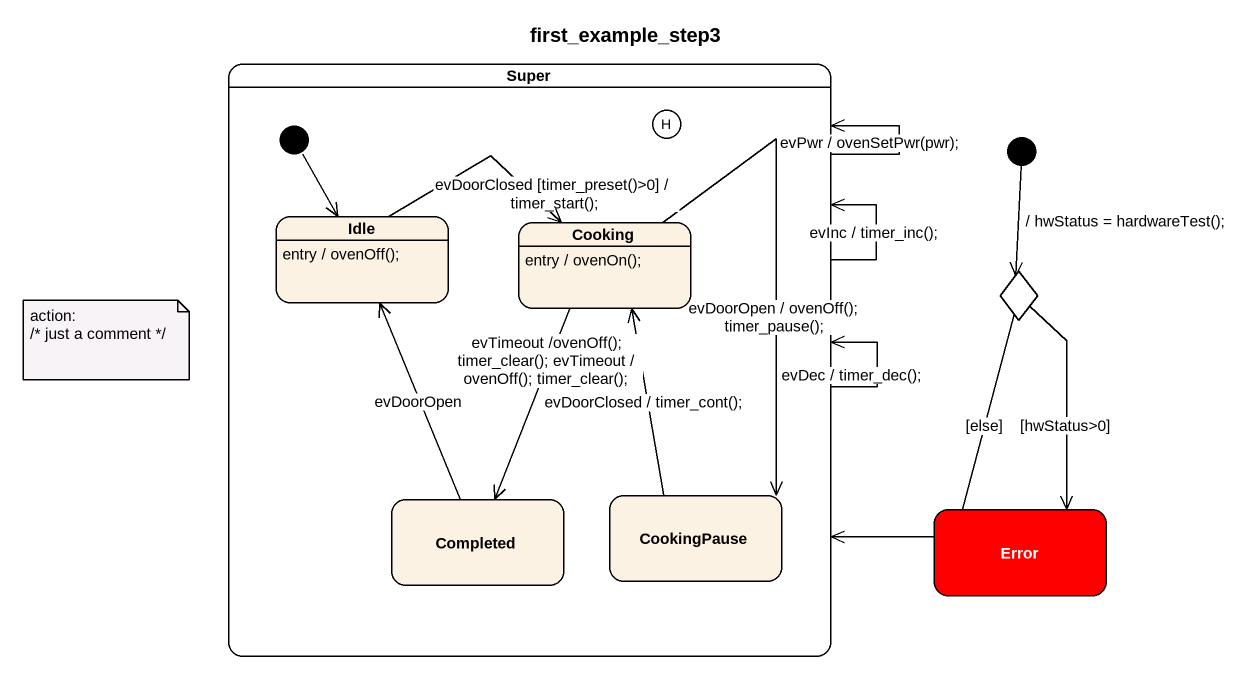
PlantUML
@startuml
title first_example_step3
hide empty description
state Super {
  state history1 <<history>>
  state Idle
  Idle : entry / ovenOff();
  state Cooking
  Cooking : entry / ovenOn();
  state Completed
  state CookingPause
  [*] --> Idle
}
state choice1 <<choice>>
state Error #FF0000
[*] --> choice1 : / hwStatus = hardwareTest();
Super --> Super : evInc / timer_inc();
Super --> Super : evDec / timer_dec();
Super --> Super : evPwr / ovenSetPwr(pwr);
Idle -right-> Cooking : evDoorClosed [timer_preset()>0] / timer_start();
Cooking --> Completed : evTimeout /ovenOff(); timer_clear(); evTimeout / ovenOff(); timer_clear();
Cooking --> CookingPause : evDoorOpen / ovenOff(); timer_pause();
choice1 -left-> Super : [else]
choice1 --> Error : [hwStatus>0]
Completed -up-> Idle : evDoorOpen
CookingPause -up-> Cooking : evDoorClosed / timer_cont();
note as N1
  action:
  /* just a comment */
end note
@enduml
